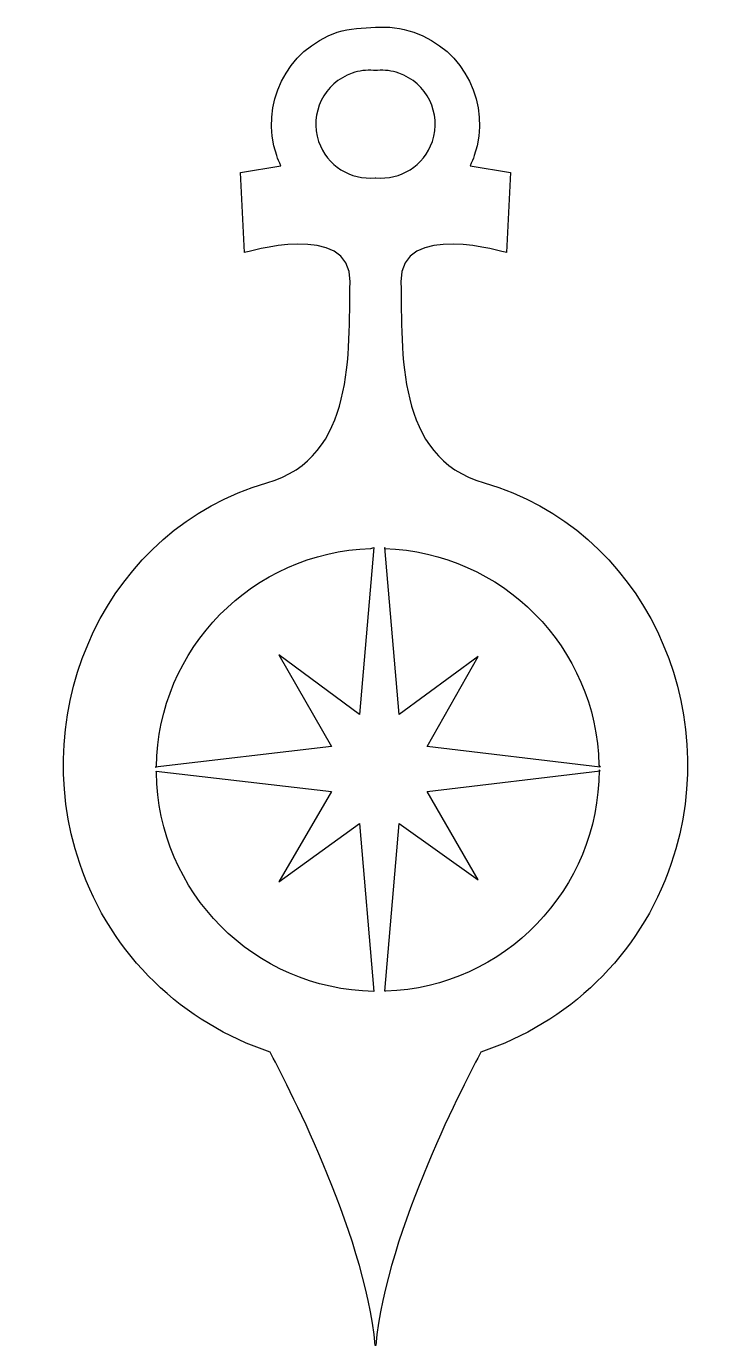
# Model space of a CAD drawing. Header units: centimetres. Extents: x -5.6 to 5.6, y -10.6 to 10.7.
import ezdxf

# ---------------------------------------------------------------- set-up
doc = ezdxf.new("R2010")
doc.units = ezdxf.units.CM
doc.header["$MEASUREMENT"] = 0
doc.layers.add('Camada 1', color=7, linetype='Continuous')

msp = doc.modelspace()

# ---------------------------------------------------------------- linework, layer by layer
at = {"layer": 'Camada 1'}
msp.add_open_spline([(0.00332, -10.64187), (0.18141, -8.75409), (1.49986, -6.29813), (1.70131, -5.90326), (1.70131, -5.90326), (3.0968, -5.44439), (4.26748, -4.35889), (4.77728, -2.8614), (4.77728, -2.8614), (5.63964, -0.32889), (4.32368, 2.54449), (1.75307, 3.28551), (1.75307, 3.28551), (0.31387, 3.70027), (0.43743, 5.38892), (0.411, 6.52676), (0.411, 6.52676), (0.3879, 7.52448), (2.11481, 7.00023), (2.11481, 7.00023), (2.11481, 7.00023), (2.11481, 7.00023), (2.17963, 8.295), (2.17963, 8.295), (2.17963, 8.295), (2.17963, 8.295), (1.52905, 8.40422), (1.52905, 8.40422), (1.52905, 8.40422), (1.55382, 8.45724), (1.57607, 8.5122), (1.59557, 8.56908), (1.59557, 8.56908), (1.87465, 9.38831), (1.43666, 10.2789), (0.61717, 10.55785), (0.61717, 10.55785), (0.41236, 10.62757), (0.2031, 10.65247), (-0.00002, 10.63786), (-0.00002, 10.63786), (-0.20317, 10.62325), (-0.4124, 10.62757), (-0.61721, 10.55785), (-0.61721, 10.55785), (-1.4367, 10.2789), (-1.8747, 9.38831), (-1.59561, 8.56908), (-1.59561, 8.56908), (-1.57614, 8.51219), (-1.55386, 8.45721), (-1.52909, 8.40422), (-1.52909, 8.40422), (-1.52909, 8.40422), (-2.17967, 8.295), (-2.17967, 8.295), (-2.17967, 8.295), (-2.17967, 8.295), (-2.11485, 7.00023), (-2.11485, 7.00023), (-2.11485, 7.00023), (-2.11485, 7.00023), (-0.38791, 7.52448), (-0.41104, 6.52676), (-0.41104, 6.52676), (-0.43747, 5.38892), (-0.31391, 3.70027), (-1.75311, 3.28551), (-1.75311, 3.28551), (-4.3237, 2.54448), (-5.63963, -0.32892), (-4.77728, -2.8614), (-4.77728, -2.8614), (-4.26748, -4.35889), (-3.09683, -5.44439), (-1.70131, -5.90326), (-1.70131, -5.90326), (-1.49986, -6.29812), (-0.18144, -8.75409), (-0.00335, -10.64187), (-0.00335, -10.64187), (-0.00335, -10.64187), (0.00332, -10.64187), (0.00332, -10.64187)], degree=3, knots=[0, 0, 0, 0, 0.04545455, 0.04545455, 0.04545455, 0.04545455, 0.09090909, 0.09090909, 0.09090909, 0.09090909, 0.13636364, 0.13636364, 0.13636364, 0.13636364, 0.18181818, 0.18181818, 0.18181818, 0.18181818, 0.22727273, 0.22727273, 0.22727273, 0.22727273, 0.27272727, 0.27272727, 0.27272727, 0.27272727, 0.31818182, 0.31818182, 0.31818182, 0.31818182, 0.36363636, 0.36363636, 0.36363636, 0.36363636, 0.40909091, 0.40909091, 0.40909091, 0.40909091, 0.45454545, 0.45454545, 0.45454545, 0.45454545, 0.5, 0.5, 0.5, 0.5, 0.54545455, 0.54545455, 0.54545455, 0.54545455, 0.59090909, 0.59090909, 0.59090909, 0.59090909, 0.63636364, 0.63636364, 0.63636364, 0.63636364, 0.68181818, 0.68181818, 0.68181818, 0.68181818, 0.72727273, 0.72727273, 0.72727273, 0.72727273, 0.77272727, 0.77272727, 0.77272727, 0.77272727, 0.81818182, 0.81818182, 0.81818182, 0.81818182, 0.86363636, 0.86363636, 0.86363636, 0.86363636, 0.90909091, 0.90909091, 0.90909091, 0.90909091, 1, 1, 1, 1], dxfattribs=at)
at = {"layer": 'Camada 1', "color": 7}
for points, knots in [([(-0.00501, 8.20858), (-0.39958, 8.16741), (-0.78471, 8.40212), (-0.91827, 8.79379), (-0.91827, 8.79379), (-1.07271, 9.24861), (-0.8295, 9.74296), (-0.37482, 9.89795), (-0.37482, 9.89795), (-0.26129, 9.93663), (-0.14527, 9.95055), (-0.03255, 9.94235), (-0.03255, 9.94235), (-0.03255, 9.94235), (0.03256, 9.94234), (0.03256, 9.94234), (0.03256, 9.94234), (0.14525, 9.95054), (0.26129, 9.93662), (0.37483, 9.89794), (0.37483, 9.89794), (0.82954, 9.74295), (1.07275, 9.2486), (0.91828, 8.79378), (0.91828, 8.79378), (0.78472, 8.40212), (0.39959, 8.16741), (0.00502, 8.20857), (0.00502, 8.20857), (0.00502, 8.20857), (-0.00501, 8.20858), (-0.00501, 8.20858)], [0, 0, 0, 0, 0.11111111, 0.11111111, 0.11111111, 0.11111111, 0.22222222, 0.22222222, 0.22222222, 0.22222222, 0.33333333, 0.33333333, 0.33333333, 0.33333333, 0.44444444, 0.44444444, 0.44444444, 0.44444444, 0.55555556, 0.55555556, 0.55555556, 0.55555556, 0.66666667, 0.66666667, 0.66666667, 0.66666667, 0.77777778, 0.77777778, 0.77777778, 0.77777778, 1, 1, 1, 1]), ([(-0.07568, 2.22365), (-1.98235, 2.16534), (-3.51338, 0.61387), (-3.53926, -1.301), (-3.53926, -1.301), (-3.53926, -1.301), (-3.55847, -1.306), (-3.55847, -1.306), (-3.55847, -1.306), (-3.55847, -1.306), (-0.71293, -0.97125), (-0.71293, -0.97125), (-0.71293, -0.97125), (-0.71293, -0.97125), (-1.5619, 0.5105), (-1.5619, 0.5105), (-1.5619, 0.5105), (-1.5619, 0.5105), (-0.26047, -0.45592), (-0.26047, -0.45592), (-0.26047, -0.45592), (-0.26047, -0.45592), (-0.02811, 2.23936), (-0.02811, 2.23936), (-0.02811, 2.23936), (-0.02811, 2.23936), (-0.07568, 2.22365), (-0.07568, 2.22365)], [0, 0, 0, 0, 0.125, 0.125, 0.125, 0.125, 0.25, 0.25, 0.25, 0.25, 0.375, 0.375, 0.375, 0.375, 0.5, 0.5, 0.5, 0.5, 0.625, 0.625, 0.625, 0.625, 0.75, 0.75, 0.75, 0.75, 1, 1, 1, 1]), ([(3.60994, -1.27404), (3.57044, 0.62847), (2.04498, 2.16533), (0.14721, 2.22365), (0.14721, 2.22365), (0.14721, 2.22365), (0.14861, 2.24132), (0.14861, 2.24132), (0.14861, 2.24132), (0.14861, 2.24132), (0.38152, -0.45592), (0.38152, -0.45592), (0.38152, -0.45592), (0.38152, -0.45592), (1.65933, 0.48198), (1.65933, 0.48198), (1.65933, 0.48198), (1.65933, 0.48198), (0.83372, -0.97124), (0.83372, -0.97124), (0.83372, -0.97124), (0.83372, -0.97124), (3.62941, -1.30549), (3.62941, -1.30549), (3.62941, -1.30549), (3.62941, -1.30549), (3.60994, -1.27404), (3.60994, -1.27404)], [0, 0, 0, 0, 0.125, 0.125, 0.125, 0.125, 0.25, 0.25, 0.25, 0.25, 0.375, 0.375, 0.375, 0.375, 0.5, 0.5, 0.5, 0.5, 0.625, 0.625, 0.625, 0.625, 0.75, 0.75, 0.75, 0.75, 1, 1, 1, 1]), ([(-0.02867, -4.9246), (-0.02867, -4.9246), (-0.26047, -2.21529), (-0.26047, -2.21529), (-0.26047, -2.21529), (-0.26047, -2.21529), (-1.5619, -3.15345), (-1.5619, -3.15345), (-1.5619, -3.15345), (-1.5619, -3.15345), (-0.71293, -1.7002), (-0.71293, -1.7002), (-0.71293, -1.7002), (-0.71293, -1.7002), (-3.54122, -1.36712), (-3.54122, -1.36712), (-3.54122, -1.36712), (-3.54122, -1.36712), (-3.53926, -1.39202), (-3.53926, -1.39202), (-3.53926, -1.39202), (-3.51701, -3.3257), (-1.95954, -4.8901), (-0.02893, -4.9246), (-0.02893, -4.9246), (-0.02893, -4.9246), (-0.02867, -4.9246), (-0.02867, -4.9246)], [0, 0, 0, 0, 0.125, 0.125, 0.125, 0.125, 0.25, 0.25, 0.25, 0.25, 0.375, 0.375, 0.375, 0.375, 0.5, 0.5, 0.5, 0.5, 0.625, 0.625, 0.625, 0.625, 0.75, 0.75, 0.75, 0.75, 1, 1, 1, 1]), ([(3.62748, -1.36587), (3.62748, -1.36587), (0.83369, -1.7002), (0.83369, -1.7002), (0.83369, -1.7002), (0.83369, -1.7002), (1.6593, -3.12519), (1.6593, -3.12519), (1.6593, -3.12519), (1.6593, -3.12519), (0.38149, -2.21526), (0.38149, -2.21526), (0.38149, -2.21526), (0.38149, -2.21526), (0.14969, -4.92293), (0.14969, -4.92293), (0.14969, -4.92293), (0.14969, -4.92293), (0.16723, -4.92264), (0.16723, -4.92264), (0.16723, -4.92264), (2.08088, -4.85337), (3.61078, -3.28032), (3.61078, -1.34984), (3.61078, -1.34984), (3.61078, -1.34984), (3.62748, -1.36587), (3.62748, -1.36587)], [0, 0, 0, 0, 0.125, 0.125, 0.125, 0.125, 0.25, 0.25, 0.25, 0.25, 0.375, 0.375, 0.375, 0.375, 0.5, 0.5, 0.5, 0.5, 0.625, 0.625, 0.625, 0.625, 0.75, 0.75, 0.75, 0.75, 1, 1, 1, 1])]:
    msp.add_open_spline(points, degree=3, knots=knots, dxfattribs=at)

doc.saveas('drawing.dxf')
